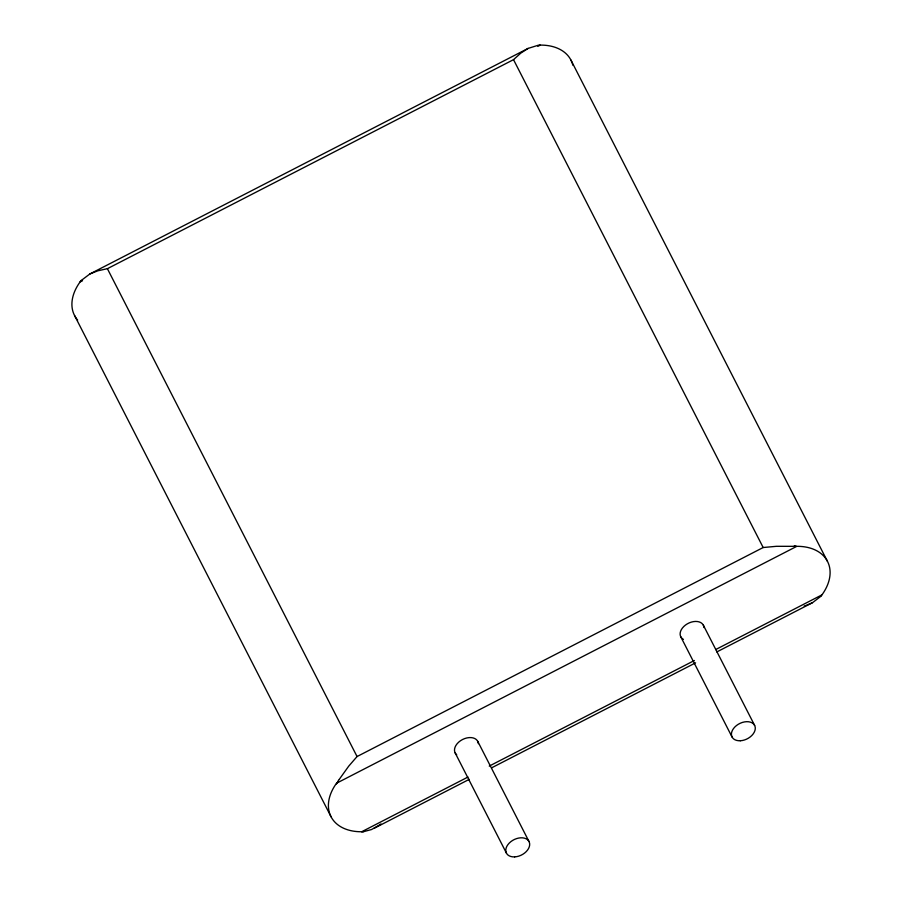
<?xml version="1.0" encoding="UTF-8"?>
<svg xmlns="http://www.w3.org/2000/svg" width="902" height="902" viewBox="0 0 902 902"><rect width="100%" height="100%" fill="white"/><g stroke="black" fill="none" stroke-linecap="round" stroke-linejoin="round"><path stroke-width="1.35" d="M339.287 779.317L348.702 766.181L357.057 756.541L763.171 547.525L776.419 546.308L794.763 546.33M339.039 779.666L337.72 781.56M821.361 595.624L821.26 595.76A27.285 23.351 70.2 0 1 820.673 596.369M81.293 280.443L89.817 273.994L528.087 48.415L538.325 45.213A27.285 23.418 55.3 0 1 539.182 45.201M820.707 596.414L812.601 602.637L716.786 651.943M89.817 273.994L97.811 270.814L107.394 268.683L513.52 59.656L520.837 53.094L528.087 48.415M380.948 823.921L380.114 824.552M379.697 824.856L371.59 829.524L363.675 831.644M82.544 280.714L80.041 281.999A50.749 34.152 -27.1 0 0 77.651 320.086M537.806 46.385L540.309 45.1A50.749 34.152 -27.1 0 1 572.86 65.203M715.647 649.575L821.959 594.858A50.749 34.152 -27.1 0 0 796.804 546.33L336.536 783.229A50.749 34.152 -27.1 0 0 361.691 831.745L468.003 777.028M489.256 766.091L694.382 660.512M373.913 828.431L469.299 779.317M491.737 767.771L695.6 662.846M812.183 602.852L805.926 605.479M805.182 605.716L804.189 606.031M570.932 60.073L827.427 561.303M513.52 59.656L763.171 547.525M703.334 625.176L754.636 725.422M680.773 636.789L732.074 737.035M477.722 741.297L529.012 841.543M455.16 752.911L506.45 853.157M107.394 268.683L357.057 756.541M74.573 315.542L331.068 816.784M683.423 639.405A12.684 8.535 -27.1 0 1 687.335 623.834A12.684 8.535 -27.1 0 1 703.988 627.544M456.716 754.816A12.684 8.535 -27.1 0 1 462.512 739.527A12.684 8.535 -27.1 0 1 478.364 743.665M79.974 281.931A25.459 21.671 72 0 1 80.571 281.153L80.74 281.097A27.285 23.463 68.4 0 1 81.248 280.398M539.351 45.224A25.459 21.569 51.3 0 1 540.332 45.201M362.683 831.802A25.459 21.738 53.5 0 1 361.702 831.847M336.998 783.094A25.459 4.668 -59.4 0 1 336.39 783.928M821.88 594.79A25.459 21.501 74.2 0 1 821.305 595.568M363.686 831.7A27.285 23.531 57.1 0 1 362.841 831.768M796.15 546.048A25.459 4.206 4.3 0 1 795.203 546.037M795.034 546.093A27.285 3.608 3.4 0 1 794.188 546.093M337.585 782.181A27.285 3.969 -58.3 0 1 337.044 782.936M740.283 740.756A12.684 8.535 -27.1 0 0 754.884 725.975A12.684 8.535 -27.1 0 0 734.893 726.944A12.684 8.535 -27.1 0 0 740.283 740.756M514.67 856.889A12.684 8.535 -27.1 0 0 529.271 842.096A12.684 8.535 -27.1 0 0 509.269 843.066A12.684 8.535 -27.1 0 0 514.67 856.889"/></g></svg>
